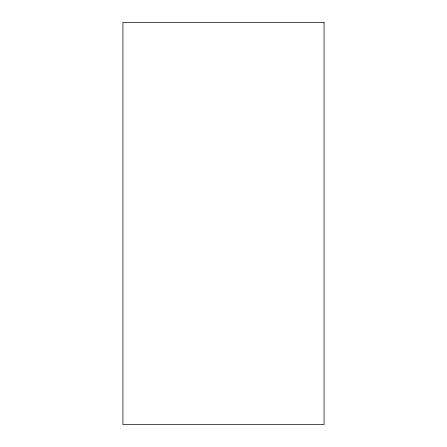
<?xml version="1.0" encoding="UTF-8"?>
<svg xmlns="http://www.w3.org/2000/svg" width="447" height="447" viewBox="0 0 447 447"><rect width="100%" height="100%" fill="white"/><g stroke="black" fill="none" stroke-linecap="round" stroke-linejoin="round"><path stroke-width="0.67" d="M324.075 22.35L122.925 22.35L122.925 424.65L324.075 424.65L324.075 22.35"/></g></svg>
